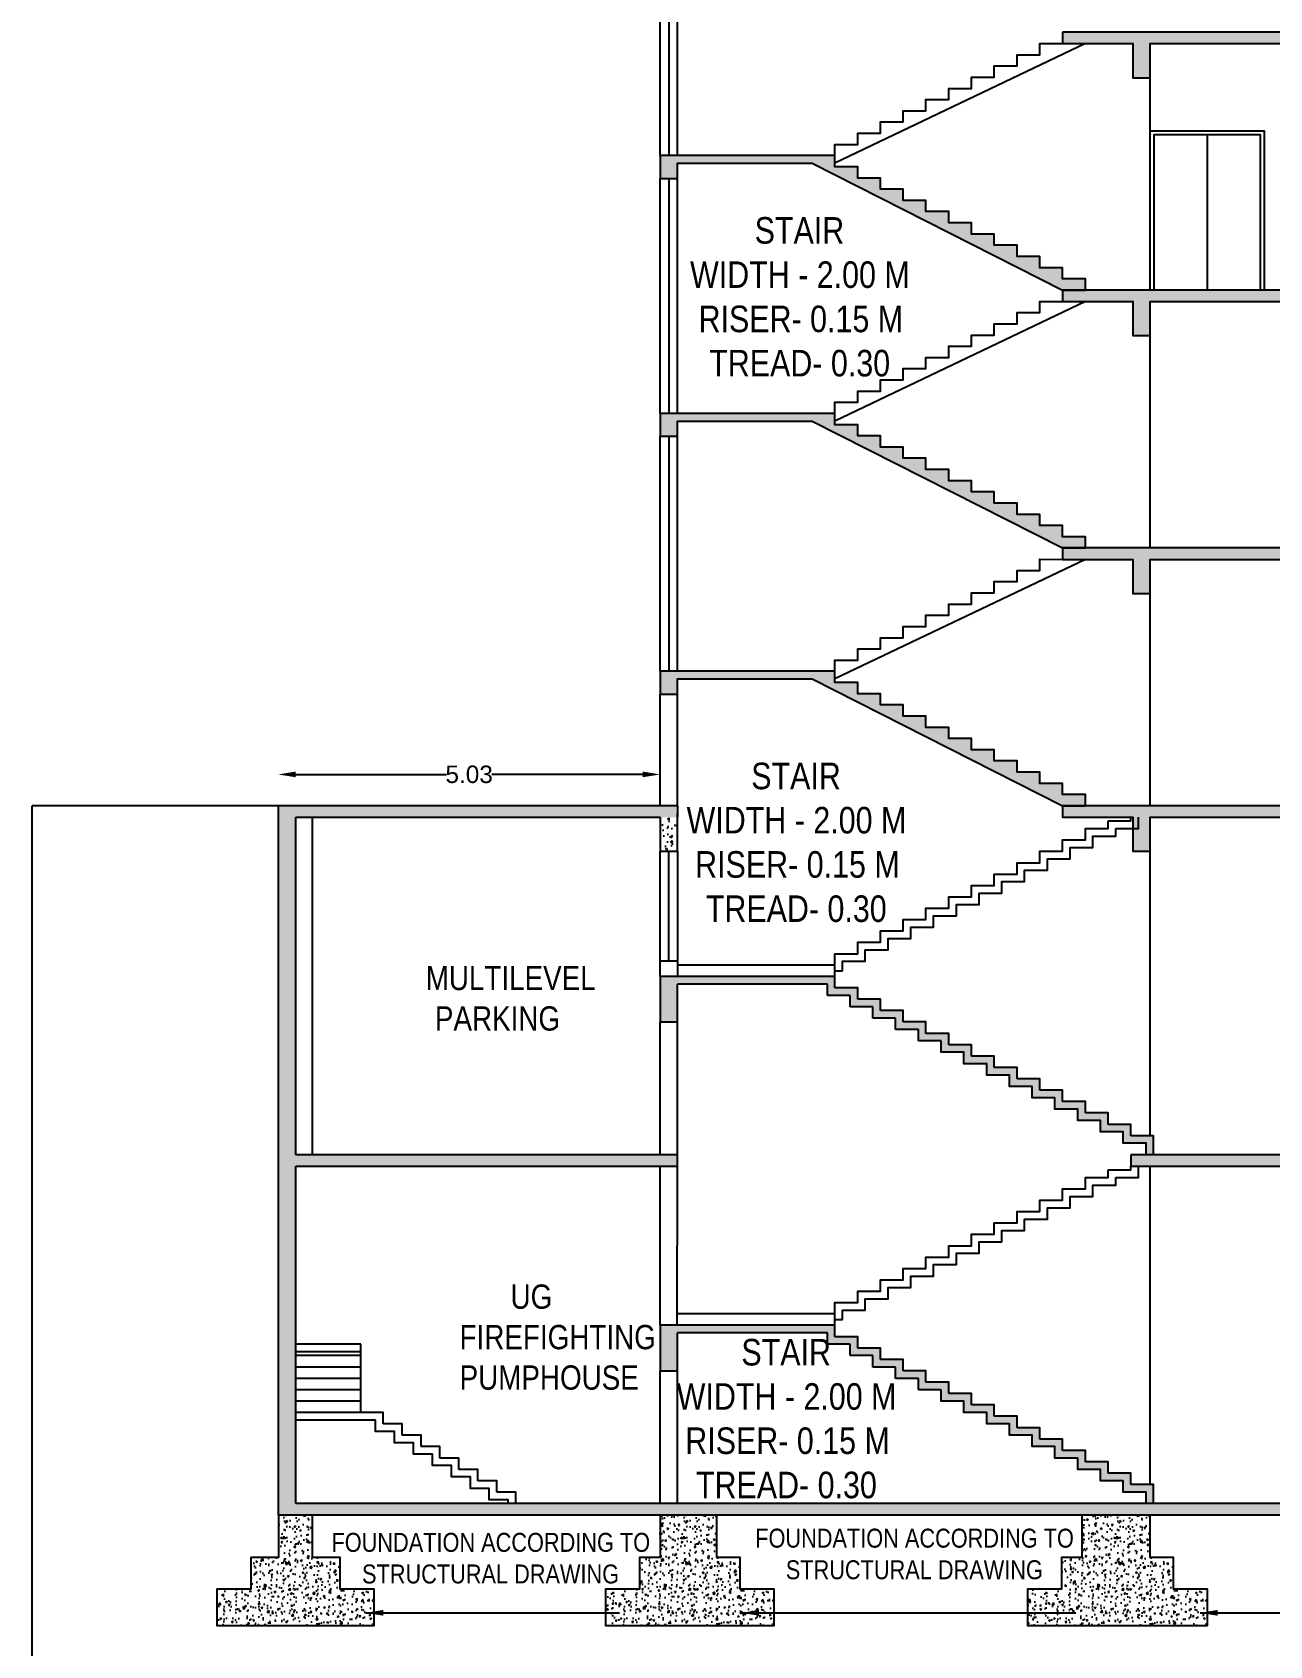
# Model space of a CAD drawing. Header units: metres. Extents: x -38 to 401, y 28 to 287.
# Drawn here: x 207.7 to 224.01, y 230.64 to 251.91 of the extents above; entities that cross this region are included whole.
import ezdxf

# ---------------------------------------------------------------- set-up
doc = ezdxf.new("R2010")
doc.units = ezdxf.units.M
doc.styles.get("Standard").update_dxf_attribs({"font": 'arial.ttf'})
doc.dimstyles.get("Standard").update_dxf_attribs({"dimtxt": 0.18, "dimasz": 0.18, "dimexe": 0.18, "dimexo": 0.0625, "dimgap": 0.09, "dimtad": 0, "dimtih": 1, "dimtoh": 1, "dimdec": 4, "dimzin": 0, "dimdsep": 46, "dimtxsty": 'Standard', "dimcen": 0.09, "dimadec": 0, "dimazin": 0, "dimtfac": 1, "dimtdec": 4, "dimtofl": 0, "dimtmove": 0, "dimatfit": 3, "dimfxl": 0, "dimtolj": 1, "dimtzin": 0, "dimarcsym": 0})
pattern_1 = [(50, (-1819.55515, 1848.74386), (0.215178055, -0.01882564), [0.0225, -0.2475]), (355, (-1819.55515, 1848.74386), (-0.0416254, 0.22565764), [0.018, -0.198]), (100.4514445, (-1819.53722, 1848.7423), (0.173552654, 0.206831997), [0.019122058, -0.210342634]), (46.1842, (-1819.55515, 1848.80386), (0.3201724, -0.049655784), [0.03375, -0.37125]), (96.635635, (-1819.52847, 1848.79972), (0.280398584, 0.29223558), [0.028683103, -0.31551413]), (351.184164, (-1819.55515, 1848.80386), (0.280398584, 0.29223558), [0.027, -0.297]), (21, (-1819.52515, 1848.78886), (0.179072116, -0.120785667), [0.0225, -0.2475]), (326, (-1819.52515, 1848.78886), (0.0729946, 0.217545014), [0.018, -0.198]), (71.451445, (-1819.51023, 1848.7788), (0.252066713, 0.096759346), [0.019122057, -0.210342634]), (37.5, (-1819.55515, 1848.74386), (0.0036479566, 0.0998681561), [0, -0.1956, 0, -0.201, 0, -0.19875]), (7.5, (-1819.55515, 1848.74386), (0.0789208612, 0.1183235136), [0, -0.1146, 0, -0.1911, 0, -0.07575]), (327.5, (-1819.62205, 1848.74386), (0.1601467309, -0.0067664615), [0, -0.075, 0, -0.234, 0, -0.3105]), (317.5, (-1819.65205, 1848.74386), (0.174955851, 0.030031495), [0, -0.0975, 0, -0.1554, 0, -0.2205])]
pattern_2 = [(50, (-1819.55515, 1800.20272), (0.215178055, -0.01882564), [0.0225, -0.2475]), (355, (-1819.55515, 1800.20272), (-0.0416254, 0.22565764), [0.018, -0.198]), (100.451444, (-1819.53722, 1800.20115), (0.173552654, 0.206831997), [0.019122058, -0.210342634]), (46.1842, (-1819.55515, 1800.26272), (0.3201724, -0.049655784), [0.03375, -0.37125]), (96.635635, (-1819.52847, 1800.25858), (0.280398584, 0.29223558), [0.028683103, -0.31551413]), (351.184164, (-1819.55515, 1800.2627), (0.280398584, 0.29223558), [0.027, -0.297]), (21, (-1819.52515, 1800.24772), (0.179072116, -0.120785667), [0.0225, -0.2475]), (326, (-1819.52515, 1800.24772), (0.0729946, 0.217545014), [0.018, -0.198]), (71.451445, (-1819.51023, 1800.23765), (0.252066713, 0.096759346), [0.019122057, -0.210342634]), (37.5, (-1819.55515, 1800.202716), (0.0036479566, 0.0998681561), [0, -0.1956, 0, -0.201, 0, -0.19875]), (7.5, (-1819.55515, 1800.20272), (0.0789208612, 0.1183235136), [0, -0.1146, 0, -0.1911, 0, -0.07575]), (327.5, (-1819.62205, 1800.20272), (0.1601467309, -0.0067664615), [0, -0.075, 0, -0.234, 0, -0.3105]), (317.5, (-1819.65205, 1800.20272), (0.174955851, 0.030031495), [0, -0.0975, 0, -0.1554, 0, -0.2205])]
pattern_3 = [(50, (-1819.55515, 1803.60272), (0.215178055, -0.01882564), [0.0225, -0.2475]), (355, (-1819.55515, 1803.60272), (-0.0416254, 0.22565764), [0.018, -0.198]), (100.451444, (-1819.53722, 1803.60115), (0.173552654, 0.206831997), [0.019122058, -0.210342634]), (46.1842, (-1819.55515, 1803.66272), (0.3201724, -0.049655784), [0.03375, -0.37125]), (96.635635, (-1819.52847, 1803.65858), (0.280398584, 0.29223558), [0.028683103, -0.31551413]), (351.184164, (-1819.55515, 1803.6627), (0.280398584, 0.29223558), [0.027, -0.297]), (21, (-1819.52515, 1803.64772), (0.179072116, -0.120785667), [0.0225, -0.2475]), (326, (-1819.52515, 1803.64772), (0.0729946, 0.217545014), [0.018, -0.198]), (71.451445, (-1819.51023, 1803.63765), (0.252066713, 0.096759346), [0.019122057, -0.210342634]), (37.5, (-1819.55515, 1803.602716), (0.0036479566, 0.0998681561), [0, -0.1956, 0, -0.201, 0, -0.19875]), (7.5, (-1819.55515, 1803.60272), (0.0789208612, 0.1183235136), [0, -0.1146, 0, -0.1911, 0, -0.07575]), (327.5, (-1819.62205, 1803.60272), (0.1601467309, -0.0067664615), [0, -0.075, 0, -0.234, 0, -0.3105]), (317.5, (-1819.65205, 1803.60272), (0.174955851, 0.030031495), [0, -0.0975, 0, -0.1554, 0, -0.2205])]
pattern_4 = [(50, (-1819.55515, 1796.80272), (0.215178055, -0.01882564), [0.0225, -0.2475]), (355, (-1819.55515, 1796.80272), (-0.0416254, 0.22565764), [0.018, -0.198]), (100.451444, (-1819.53722, 1796.80115), (0.173552654, 0.206831997), [0.019122058, -0.210342634]), (46.1842, (-1819.55515, 1796.86272), (0.3201724, -0.049655784), [0.03375, -0.37125]), (96.635635, (-1819.52847, 1796.85858), (0.280398584, 0.29223558), [0.028683103, -0.31551413]), (351.184164, (-1819.55515, 1796.8627), (0.280398584, 0.29223558), [0.027, -0.297]), (21, (-1819.52515, 1796.84772), (0.179072116, -0.120785667), [0.0225, -0.2475]), (326, (-1819.52515, 1796.84772), (0.0729946, 0.217545014), [0.018, -0.198]), (71.451445, (-1819.51023, 1796.83765), (0.252066713, 0.096759346), [0.019122057, -0.210342634]), (37.5, (-1819.55515, 1796.802716), (0.0036479566, 0.0998681561), [0, -0.1956, 0, -0.201, 0, -0.19875]), (7.5, (-1819.55515, 1796.80272), (0.0789208612, 0.1183235136), [0, -0.1146, 0, -0.1911, 0, -0.07575]), (327.5, (-1819.62205, 1796.80272), (0.1601467309, -0.0067664615), [0, -0.075, 0, -0.234, 0, -0.3105]), (317.5, (-1819.65205, 1796.80272), (0.174955851, 0.030031495), [0, -0.0975, 0, -0.1554, 0, -0.2205])]

# ---------------------------------------------------------------- blocks, each defined once
blk = doc.blocks.new('*D86')
at = {"color": 0, "lineweight": -2}
for p, q in [((211.171, 242.124), (213.158, 242.124)), ((215.741, 242.124), (213.755, 242.124))]:
    blk.add_line(p, q, dxfattribs=at)
at = {"color": 0}
for points in [[(211.171, 242.162), (211.171, 242.086), (210.941, 242.124)], [(215.741, 242.162), (215.741, 242.086), (215.971, 242.124)]]:
    blk.add_solid(points, dxfattribs=at)
at = {"layer": 'Defpoints', "color": 0}
for p in [(215.971, 242.124), (210.941, 241.71), (215.971, 241.71)]:
    blk.add_point(p, dxfattribs=at)
at = {"color": 0, "lineweight": 25, "insert": (213.456, 242.124), "char_height": 0.23, "attachment_point": 5}
blk.add_mtext('\\A1;5.03', dxfattribs=at)

msp = doc.modelspace()

# ---------------------------------------------------------------- hatches: boundary and pattern name
at = {"lineweight": 25}
h = msp.add_hatch(dxfattribs=at)
h.set_pattern_fill('AR-CONC', scale=0.03)
h.set_pattern_definition(pattern_3)
h.paths.add_polyline_path([(234.29137, 251.91004), (221.27637, 251.91004), (221.27637, 251.76084), (221.57637, 251.76004), (222.20137, 251.76004), (222.20137, 251.31004), (222.43137, 251.31004), (222.43137, 251.76004), (231.06137, 251.76004), (231.06137, 251.31004), (231.29137, 251.31004), (231.29137, 251.76004), (234.06137, 251.76004), (234.06137, 251.31004), (234.29137, 251.31004)])
h = msp.add_hatch(dxfattribs=at)
h.set_pattern_fill('AR-CONC', scale=0.03)
h.set_pattern_definition(pattern_3)
h.paths.add_polyline_path([(218.27637, 250.28364), (215.97137, 250.28364), (215.97137, 249.98364), (216.20137, 249.98364), (216.20137, 250.18364), (217.97637, 250.18364), (221.27637, 248.51004), (221.57637, 248.51004), (221.57637, 248.65784), (221.27637, 248.65784), (221.27637, 248.80564), (220.97637, 248.80564), (220.97637, 248.95344), (220.67637, 248.95344), (220.67637, 249.10124), (220.37637, 249.10124), (220.37637, 249.24904), (220.07637, 249.24904), (220.07637, 249.39684), (219.77637, 249.39684), (219.77637, 249.54464), (219.47637, 249.54464), (219.47637, 249.69244), (219.17637, 249.69244), (219.17637, 249.84024), (218.87637, 249.84024), (218.87637, 249.98804), (218.57637, 249.98804), (218.57637, 250.13584), (218.27637, 250.13584)])
h = msp.add_hatch(dxfattribs=at)
h.set_pattern_fill('AR-CONC', scale=0.03)
h.set_pattern_definition(pattern_2)
h.paths.add_polyline_path([(234.29137, 248.51004), (221.27637, 248.51004), (221.27637, 248.36084), (221.57637, 248.36004), (222.20137, 248.36004), (222.20137, 247.91004), (222.43137, 247.91004), (222.43137, 248.36004), (231.06137, 248.36004), (231.06137, 247.91004), (231.29137, 247.91004), (231.29137, 248.36004), (234.06137, 248.36004), (234.06137, 247.91004), (234.29137, 247.91004)])
h = msp.add_hatch(dxfattribs=at)
h.set_pattern_fill('AR-CONC', scale=0.03)
h.set_pattern_definition(pattern_2)
h.paths.add_polyline_path([(218.27637, 246.88364), (215.97137, 246.88364), (215.97137, 246.58364), (216.20137, 246.58364), (216.20137, 246.78364), (217.97637, 246.78364), (221.27637, 245.11004), (221.57637, 245.11004), (221.57637, 245.25784), (221.27637, 245.25784), (221.27637, 245.40564), (220.97637, 245.40564), (220.97637, 245.55344), (220.67637, 245.55344), (220.67637, 245.70124), (220.37637, 245.70124), (220.37637, 245.84904), (220.07637, 245.84904), (220.07637, 245.99684), (219.77637, 245.99684), (219.77637, 246.14464), (219.47637, 246.14464), (219.47637, 246.29244), (219.17637, 246.29244), (219.17637, 246.44024), (218.87637, 246.44024), (218.87637, 246.58804), (218.57637, 246.58804), (218.57637, 246.73584), (218.27637, 246.73584)])
h = msp.add_hatch(dxfattribs=at)
h.set_pattern_fill('AR-CONC', scale=0.03)
h.set_pattern_definition(pattern_4)
h.paths.add_polyline_path([(234.29137, 245.11004), (221.27637, 245.11004), (221.27637, 244.96084), (221.57637, 244.96004), (222.20137, 244.96004), (222.20137, 244.51004), (222.43137, 244.51004), (222.43137, 244.96004), (231.06137, 244.96004), (231.06137, 244.51004), (231.29137, 244.51004), (231.29137, 244.96004), (234.06137, 244.96004), (234.06137, 244.51004), (234.29137, 244.51004)])
h = msp.add_hatch(dxfattribs=at)
h.set_pattern_fill('AR-CONC', scale=0.03)
h.set_pattern_definition(pattern_4)
h.paths.add_polyline_path([(218.27637, 243.48364), (215.97137, 243.48364), (215.97137, 243.18364), (216.20137, 243.18364), (216.20137, 243.38364), (217.97637, 243.38364), (221.27637, 241.71004), (221.57637, 241.71004), (221.57637, 241.85784), (221.27637, 241.85784), (221.27637, 242.00564), (220.97637, 242.00564), (220.97637, 242.15344), (220.67637, 242.15344), (220.67637, 242.30124), (220.37637, 242.30124), (220.37637, 242.44904), (220.07637, 242.44904), (220.07637, 242.59684), (219.77637, 242.59684), (219.77637, 242.74464), (219.47637, 242.74464), (219.47637, 242.89244), (219.17637, 242.89244), (219.17637, 243.04024), (218.87637, 243.04024), (218.87637, 243.18804), (218.57637, 243.18804), (218.57637, 243.33584), (218.27637, 243.33584)])
h = msp.add_hatch(dxfattribs=at)
h.set_pattern_fill('AR-CONC', scale=0.03)
h.set_pattern_definition(pattern_1)
h.paths.add_polyline_path([(210.94137, 241.56004), (216.20137, 241.56004), (216.20137, 241.71004), (210.94137, 241.71004)])
h.paths.add_polyline_path([(210.94137, 232.36004), (211.17137, 232.36004), (211.17137, 241.56004), (210.94137, 241.56004)])
h.paths.add_polyline_path([(211.17137, 236.96004), (216.20137, 236.96004), (216.20137, 237.11004), (211.17137, 237.11004)])
h.paths.add_polyline_path([(211.17137, 232.51004), (234.06137, 232.51004), (234.06137, 232.36004), (211.17137, 232.36004)])
h.paths.add_polyline_path([(234.29137, 232.51004), (234.06137, 232.51004), (234.06137, 230.56004), (234.29137, 230.56004)])
h.paths.add_polyline_path([(234.29137, 230.71004), (237.52137, 230.71004), (237.52137, 230.56004), (234.29137, 230.56004)])
h.paths.add_polyline_path([(237.29137, 230.71004), (237.52137, 230.71004), (237.52137, 241.71004), (237.29137, 241.71004)])
h.paths.add_polyline_path([(238.85316, 239.07004), (242.24468, 239.07004), (242.24468, 238.92004), (238.85316, 238.92004)])
h.paths.add_polyline_path([(238.85306, 234.78835), (239.08316, 234.78835), (239.08316, 238.92004), (238.85306, 238.92004)])
h.paths.add_polyline_path([(242.01468, 238.92004), (242.24468, 238.92004), (242.24468, 234.78835), (242.01468, 234.78835)])
h.paths.add_polyline_path([(238.85306, 234.78835), (242.24468, 234.78835), (242.24468, 234.68835), (238.85306, 234.68835)])
h.paths.add_polyline_path([(238.85316, 232.51004), (239.08306, 232.51004), (239.08306, 234.68835), (238.85316, 234.68835)])
h.paths.add_polyline_path([(242.01468, 232.51004), (242.24468, 232.51004), (242.24468, 234.68835), (242.01468, 234.68835)])
h.paths.add_polyline_path([(238.85316, 232.36004), (242.24468, 232.36004), (242.24468, 232.51004), (238.85316, 232.51004)])
h = msp.add_hatch(dxfattribs=at)
h.set_pattern_fill('AR-CONC', scale=0.03)
h.set_pattern_definition([(50, (-1819.55515, 1793.40272), (0.215178055, -0.01882564), [0.0225, -0.2475]), (355, (-1819.55515, 1793.40272), (-0.0416254, 0.22565764), [0.018, -0.198]), (100.451444, (-1819.53722, 1793.40115), (0.173552654, 0.206831997), [0.019122058, -0.210342634]), (46.1842, (-1819.55515, 1793.46272), (0.3201724, -0.049655784), [0.03375, -0.37125]), (96.635635, (-1819.52847, 1793.45858), (0.280398584, 0.29223558), [0.028683103, -0.31551413]), (351.184164, (-1819.55515, 1793.4627), (0.280398584, 0.29223558), [0.027, -0.297]), (21, (-1819.52515, 1793.44772), (0.179072116, -0.120785667), [0.0225, -0.2475]), (326, (-1819.52515, 1793.44772), (0.0729946, 0.217545014), [0.018, -0.198]), (71.451445, (-1819.51023, 1793.43765), (0.252066713, 0.096759346), [0.019122057, -0.210342634]), (37.5, (-1819.55515, 1793.402716), (0.0036479566, 0.0998681561), [0, -0.1956, 0, -0.201, 0, -0.19875]), (7.5, (-1819.55515, 1793.40272), (0.0789208612, 0.1183235136), [0, -0.1146, 0, -0.1911, 0, -0.07575]), (327.5, (-1819.62205, 1793.40272), (0.1601467309, -0.0067664615), [0, -0.075, 0, -0.234, 0, -0.3105]), (317.5, (-1819.65205, 1793.40272), (0.174955851, 0.030031495), [0, -0.0975, 0, -0.1554, 0, -0.2205])])
h.paths.add_polyline_path([(234.29137, 241.71004), (221.27637, 241.71004), (221.27637, 241.56084), (221.57637, 241.56004), (222.20137, 241.56004), (222.20137, 241.11004), (222.43137, 241.11004), (222.43137, 241.56004), (231.06137, 241.56004), (231.06137, 241.11004), (231.29137, 241.11004), (231.29137, 241.56004), (234.06137, 241.56004), (234.06137, 241.11004), (234.29137, 241.11004)])
h = msp.add_hatch(dxfattribs=at)
h.set_pattern_fill('AR-CONC', scale=0.03)
h.set_pattern_definition(pattern_1)
h.paths.add_polyline_path([(216.20137, 241.11004), (215.97137, 241.11004), (215.97137, 241.56004), (216.20137, 241.56004)])
h = msp.add_hatch(dxfattribs=at)
h.set_pattern_fill('AR-CONC', scale=0.03)
h.set_pattern_definition([(50, (-828.86703, 1465.53857), (0.215178055, -0.01882564), [0.0225, -0.2475]), (355, (-828.86703, 1465.53857), (-0.0416254, 0.22565764), [0.018, -0.198]), (100.451444, (-828.8491, 1465.537), (0.173552654, 0.206831997), [0.019122058, -0.210342634]), (46.1842, (-828.86703, 1465.59857), (0.3201724, -0.049655784), [0.03375, -0.37125]), (96.635635, (-828.84035, 1465.59443), (0.280398584, 0.29223558), [0.0286831, -0.31551413]), (351.184164, (-828.86703, 1465.59857), (0.280398584, 0.29223558), [0.027, -0.297]), (21, (-828.83703, 1465.58357), (0.179072116, -0.120785667), [0.0225, -0.2475]), (326, (-828.83703, 1465.58357), (0.0729946, 0.217545014), [0.018, -0.198]), (71.451445, (-828.8221, 1465.5735), (0.252066713, 0.096759346), [0.019122057, -0.210342634]), (37.5, (-828.86703, 1465.53857), (0.0036479566, 0.099868156), [0, -0.1956, 0, -0.201, 0, -0.19875]), (7.5, (-828.86703, 1465.53857), (0.078920861, 0.1183235136), [0, -0.1146, 0, -0.1911, 0, -0.07575]), (327.5, (-828.93393, 1465.53857), (0.160146731, -0.0067664615), [0, -0.075, 0, -0.234, 0, -0.3105]), (317.5, (-828.96393, 1465.53857), (0.174955851, 0.030031495), [0, -0.0975, 0, -0.1554, 0, -0.2205])])
h.paths.add_polyline_path([(222.47637, 237.11004), (222.47637, 237.36004), (222.17637, 237.36004), (222.17637, 237.51004), (221.87637, 237.51004), (221.87637, 237.66004), (221.57637, 237.66004), (221.57637, 237.81004), (221.27637, 237.81004), (221.27637, 237.96004), (220.97637, 237.96004), (220.97637, 238.11004), (220.67637, 238.11004), (220.67637, 238.26004), (220.37637, 238.26004), (220.37637, 238.41004), (220.07637, 238.41004), (220.07637, 238.56004), (219.77637, 238.56004), (219.77637, 238.71004), (219.47637, 238.71004), (219.47637, 238.86004), (219.17637, 238.86004), (219.17637, 239.01004), (218.87637, 239.01004), (218.87637, 239.16004), (218.57637, 239.16004), (218.57637, 239.31004), (218.27637, 239.31004), (218.27637, 239.46004), (215.97137, 239.46004), (215.97137, 238.86004), (216.20137, 238.86004), (216.20137, 239.36004), (218.17637, 239.36004), (218.17637, 239.21004), (218.47637, 239.21004), (218.47637, 239.06004), (218.77637, 239.06004), (218.77637, 238.91004), (219.07637, 238.91004), (219.07637, 238.76004), (219.37637, 238.76004), (219.37637, 238.61004), (219.67637, 238.61004), (219.67637, 238.46004), (219.97637, 238.46004), (219.97637, 238.31004), (220.27637, 238.31004), (220.27637, 238.16004), (220.57637, 238.16004), (220.57637, 238.01004), (220.87637, 238.01004), (220.87637, 237.86004), (221.17637, 237.86004), (221.17637, 237.71004), (221.47637, 237.71004), (221.47637, 237.56004), (221.77637, 237.56004), (221.77637, 237.41004), (222.07637, 237.41004), (222.07637, 237.26004), (222.37637, 237.26004), (222.37637, 237.11004)])
h = msp.add_hatch(dxfattribs=at)
h.set_pattern_fill('AR-CONC', scale=0.03)
h.set_pattern_definition([(50, (-828.86703, 1465.58857), (0.215178055, -0.01882564), [0.0225, -0.2475]), (355, (-828.86703, 1465.58857), (-0.0416254, 0.22565764), [0.018, -0.198]), (100.451444, (-828.8491, 1465.587), (0.173552654, 0.206831997), [0.019122058, -0.210342634]), (46.1842, (-828.86703, 1465.64857), (0.3201724, -0.049655784), [0.03375, -0.37125]), (96.635635, (-828.84035, 1465.64443), (0.280398584, 0.29223558), [0.0286831, -0.31551413]), (351.184164, (-828.86703, 1465.64857), (0.280398584, 0.29223558), [0.027, -0.297]), (21, (-828.83703, 1465.63357), (0.179072116, -0.120785667), [0.0225, -0.2475]), (326, (-828.83703, 1465.63357), (0.0729946, 0.217545014), [0.018, -0.198]), (71.451445, (-828.8221, 1465.6235), (0.252066713, 0.096759346), [0.019122057, -0.210342634]), (37.5, (-828.86703, 1465.58857), (0.0036479566, 0.099868156), [0, -0.1956, 0, -0.201, 0, -0.19875]), (7.5, (-828.86703, 1465.58857), (0.078920861, 0.1183235136), [0, -0.1146, 0, -0.1911, 0, -0.07575]), (327.5, (-828.93393, 1465.58857), (0.160146731, -0.0067664615), [0, -0.075, 0, -0.234, 0, -0.3105]), (317.5, (-828.96393, 1465.58857), (0.174955851, 0.030031495), [0, -0.0975, 0, -0.1554, 0, -0.2205])])
h.paths.add_polyline_path([(234.29137, 236.96004), (234.29137, 237.11004), (222.17637, 237.11004), (222.17637, 236.96004)])
h = msp.add_hatch(dxfattribs=at)
h.set_pattern_fill('AR-CONC', scale=0.03)
h.set_pattern_definition([(50, (-828.86703, 1460.93857), (0.215178055, -0.01882564), [0.0225, -0.2475]), (355, (-828.86703, 1460.93857), (-0.0416254, 0.22565764), [0.018, -0.198]), (100.451444, (-828.8491, 1460.937), (0.173552654, 0.206831997), [0.019122058, -0.210342634]), (46.1842, (-828.86703, 1460.99857), (0.3201724, -0.049655784), [0.03375, -0.37125]), (96.635635, (-828.84035, 1460.99443), (0.280398584, 0.29223558), [0.0286831, -0.31551413]), (351.184164, (-828.86703, 1460.99857), (0.280398584, 0.29223558), [0.027, -0.297]), (21, (-828.83703, 1460.98357), (0.179072116, -0.120785667), [0.0225, -0.2475]), (326, (-828.83703, 1460.98357), (0.0729946, 0.217545014), [0.018, -0.198]), (71.451445, (-828.8221, 1460.9735), (0.252066713, 0.096759346), [0.019122057, -0.210342634]), (37.5, (-828.86703, 1460.93857), (0.0036479566, 0.099868156), [0, -0.1956, 0, -0.201, 0, -0.19875]), (7.5, (-828.86703, 1460.93857), (0.078920861, 0.1183235136), [0, -0.1146, 0, -0.1911, 0, -0.07575]), (327.5, (-828.93393, 1460.93857), (0.160146731, -0.0067664615), [0, -0.075, 0, -0.234, 0, -0.3105]), (317.5, (-828.96393, 1460.93857), (0.174955851, 0.030031495), [0, -0.0975, 0, -0.1554, 0, -0.2205])])
h.paths.add_polyline_path([(222.47637, 232.51004), (222.47637, 232.76004), (222.17637, 232.76004), (222.17637, 232.91004), (221.87637, 232.91004), (221.87637, 233.06004), (221.57637, 233.06004), (221.57637, 233.21004), (221.27637, 233.21004), (221.27637, 233.36004), (220.97637, 233.36004), (220.97637, 233.51004), (220.67637, 233.51004), (220.67637, 233.66004), (220.37637, 233.66004), (220.37637, 233.81004), (220.07637, 233.81004), (220.07637, 233.96004), (219.77637, 233.96004), (219.77637, 234.11004), (219.47637, 234.11004), (219.47637, 234.26004), (219.17637, 234.26004), (219.17637, 234.41004), (218.87637, 234.41004), (218.87637, 234.56004), (218.57637, 234.56004), (218.57637, 234.71004), (218.27637, 234.71004), (218.27637, 234.86004), (215.97137, 234.86004), (215.97137, 234.26004), (216.20137, 234.26004), (216.20137, 234.76004), (218.17637, 234.76004), (218.17637, 234.61004), (218.47637, 234.61004), (218.47637, 234.46004), (218.77637, 234.46004), (218.77637, 234.31004), (219.07637, 234.31004), (219.07637, 234.16004), (219.37637, 234.16004), (219.37637, 234.01004), (219.67637, 234.01004), (219.67637, 233.86004), (219.97637, 233.86004), (219.97637, 233.71004), (220.27637, 233.71004), (220.27637, 233.56004), (220.57637, 233.56004), (220.57637, 233.41004), (220.87637, 233.41004), (220.87637, 233.26004), (221.17637, 233.26004), (221.17637, 233.11004), (221.47637, 233.11004), (221.47637, 232.96004), (221.77637, 232.96004), (221.77637, 232.81004), (222.07637, 232.81004), (222.07637, 232.66004), (222.37637, 232.66004), (222.37637, 232.51004)])
h = msp.add_hatch(dxfattribs=at)
h.set_pattern_fill('AR-CONC', scale=0.03)
h.set_pattern_definition([(50, (-2926.91537, -122.66528), (0.215178055, -0.01882564), [0.0225, -0.2475]), (355, (-2926.91537, -122.66528), (-0.0416254, 0.22565764), [0.018, -0.198]), (100.4514445, (-2926.89743, -122.66685), (0.173552654, 0.206831997), [0.019122058, -0.210342634]), (46.1842, (-2926.91537, -122.60528), (0.3201724, -0.049655784), [0.03375, -0.37125]), (96.635635, (-2926.8887, -122.6094), (0.280398584, 0.29223558), [0.028683103, -0.315514128]), (351.184164, (-2926.91537, -122.60528), (0.280398584, 0.29223558), [0.027, -0.297]), (21, (-2926.88537, -122.62028), (0.179072116, -0.120785667), [0.0225, -0.2475]), (326, (-2926.88537, -122.62028), (0.0729946, 0.217545014), [0.018, -0.198]), (71.451445, (-2926.87044, -122.63034), (0.252066713, 0.096759346), [0.019122057, -0.210342634]), (37.5, (-2926.91537, -122.66528), (0.0036479566, 0.0998681561), [0, -0.1956, 0, -0.201, 0, -0.19875]), (7.5, (-2926.91537, -122.66528), (0.0789208612, 0.1183235136), [0, -0.1146, 0, -0.1911, 0, -0.07575]), (327.5, (-2926.98227, -122.66528), (0.1601467309, -0.0067664615), [0, -0.075, 0, -0.234, 0, -0.3105]), (317.5, (-2927.01227, -122.66528), (0.174955851, 0.030031495), [0, -0.0975, 0, -0.1554, 0, -0.2205])])
h.paths.add_polyline_path([(212.20202, 231.37969), (211.754, 231.37969), (211.754, 231.79864), (211.39137, 231.79864), (211.39137, 232.36004), (211.16637, 232.36004), (211.16637, 230.90296), (212.20202, 230.90296)])
h.paths.add_polyline_path([(211.16637, 232.36004), (210.94137, 232.36004), (210.94137, 231.79864), (210.57873, 231.79864), (210.57873, 231.37969), (210.13071, 231.37969), (210.13071, 230.90296), (211.16637, 230.90296)])
h = msp.add_hatch(dxfattribs=at)
h.set_pattern_fill('AR-CONC', scale=0.03)
h.set_pattern_definition([(50, (-2921.6416, -122.66528), (0.215178055, -0.01882564), [0.0225, -0.2475]), (355, (-2921.6416, -122.66528), (-0.0416254, 0.22565764), [0.018, -0.198]), (100.4514445, (-2921.62368, -122.66685), (0.173552654, 0.206831997), [0.019122058, -0.210342634]), (46.1842, (-2921.6416, -122.60528), (0.3201724, -0.049655784), [0.03375, -0.37125]), (96.635635, (-2921.61493, -122.6094), (0.280398584, 0.29223558), [0.028683103, -0.315514128]), (351.184164, (-2921.6416, -122.60528), (0.280398584, 0.29223558), [0.027, -0.297]), (21, (-2921.6116, -122.62028), (0.179072116, -0.120785667), [0.0225, -0.2475]), (326, (-2921.6116, -122.62028), (0.0729946, 0.217545014), [0.018, -0.198]), (71.451445, (-2921.59668, -122.63034), (0.252066713, 0.096759346), [0.019122057, -0.210342634]), (37.5, (-2921.64161, -122.66528), (0.0036479566, 0.0998681561), [0, -0.1956, 0, -0.201, 0, -0.19875]), (7.5, (-2921.64161, -122.66528), (0.0789208612, 0.1183235136), [0, -0.1146, 0, -0.1911, 0, -0.07575]), (327.5, (-2921.70851, -122.66528), (0.1601467309, -0.0067664615), [0, -0.075, 0, -0.234, 0, -0.3105]), (317.5, (-2921.7385, -122.66528), (0.174955851, 0.030031495), [0, -0.0975, 0, -0.1554, 0, -0.2205])])
h.paths.add_polyline_path([(217.47578, 231.37969), (217.02776, 231.37969), (217.02776, 231.79864), (216.72137, 231.79864), (216.72137, 232.36004), (216.44013, 232.36004), (216.44013, 230.90296), (217.47578, 230.90296)])
h.paths.add_polyline_path([(216.44013, 232.36004), (215.97137, 232.36004), (215.97137, 231.79864), (215.70249, 231.79864), (215.70249, 231.37969), (215.25447, 231.37969), (215.25447, 230.90296), (216.44013, 230.90296)])
h = msp.add_hatch(dxfattribs=at)
h.set_pattern_fill('AR-CONC', scale=0.03)
h.set_pattern_definition([(50, (-2915.9316, -122.66528), (0.215178055, -0.01882564), [0.0225, -0.2475]), (355, (-2915.9316, -122.66528), (-0.0416254, 0.22565764), [0.018, -0.198]), (100.4514445, (-2915.91368, -122.66685), (0.173552654, 0.206831997), [0.019122058, -0.210342634]), (46.1842, (-2915.9316, -122.60528), (0.3201724, -0.049655784), [0.03375, -0.37125]), (96.635635, (-2915.90493, -122.6094), (0.280398584, 0.29223558), [0.028683103, -0.315514128]), (351.184164, (-2915.9316, -122.60528), (0.280398584, 0.29223558), [0.027, -0.297]), (21, (-2915.9016, -122.62028), (0.179072116, -0.120785667), [0.0225, -0.2475]), (326, (-2915.9016, -122.62028), (0.0729946, 0.217545014), [0.018, -0.198]), (71.451445, (-2915.88668, -122.63034), (0.252066713, 0.096759346), [0.019122057, -0.210342634]), (37.5, (-2915.93161, -122.66528), (0.0036479566, 0.0998681561), [0, -0.1956, 0, -0.201, 0, -0.19875]), (7.5, (-2915.93161, -122.66528), (0.0789208612, 0.1183235136), [0, -0.1146, 0, -0.1911, 0, -0.07575]), (327.5, (-2915.99851, -122.66528), (0.1601467309, -0.0067664615), [0, -0.075, 0, -0.234, 0, -0.3105]), (317.5, (-2916.0285, -122.66528), (0.174955851, 0.030031495), [0, -0.0975, 0, -0.1554, 0, -0.2205])])
h.paths.add_polyline_path([(223.18578, 231.37969), (222.73776, 231.37969), (222.73776, 231.79864), (222.43137, 231.79864), (222.43137, 232.36004), (222.15013, 232.36004), (222.15013, 230.90296), (223.18578, 230.90296)])
h.paths.add_polyline_path([(222.15013, 232.36004), (221.53137, 232.36004), (221.53137, 231.79864), (221.26249, 231.79864), (221.26249, 231.37969), (220.81447, 231.37969), (220.81447, 230.90296), (222.15013, 230.90296)])

# ---------------------------------------------------------------- linework, layer by layer
at = {"color": 7, "lineweight": 25}
for p, q in [((215.97137, 250.28364), (215.97137, 253.38364)), ((216.08637, 253.38364), (216.08637, 250.28364)), ((216.20137, 250.28364), (216.20137, 253.38364)), ((222.43137, 248.51004), (222.43137, 251.31004)), ((223.18137, 250.56004), (223.1813, 248.51004)), ((215.97137, 246.88364), (215.97137, 249.98364)), ((216.08637, 249.98364), (216.08637, 246.88364)), ((216.20137, 246.88364), (216.20137, 249.98364)), ((222.43137, 245.11004), (222.43137, 247.91004)), ((215.97137, 243.48364), (215.97137, 246.58364)), ((216.08637, 246.58364), (216.08637, 243.48364)), ((216.20137, 243.48364), (216.20137, 246.58364)), ((222.43137, 241.71004), (222.43137, 244.51004)), ((215.97137, 241.71004), (215.97137, 243.18364)), ((216.20137, 241.71004), (216.20137, 243.18364)), ((210.94137, 241.71004), (207.69842, 241.71004)), ((207.69842, 228.47876), (207.69842, 241.71004)), ((216.20137, 241.71004), (210.94137, 241.71004)), ((210.94137, 232.36004), (210.94137, 241.71004)), ((216.20137, 241.71004), (216.20137, 241.56004)), ((211.17137, 241.56004), (215.97137, 241.56004)), ((211.17137, 237.11004), (211.17137, 241.56004)), ((211.39137, 237.11004), (211.39137, 241.56004)), ((215.97137, 241.56004), (215.97137, 241.11004)), ((216.20137, 241.11004), (216.20137, 241.61004)), ((222.43137, 237.36004), (222.43137, 241.56004)), ((215.97137, 241.11004), (216.20137, 241.11004)), ((215.97137, 239.46004), (215.97137, 241.11004)), ((216.08637, 239.66004), (216.08637, 241.11004)), ((216.20137, 241.11004), (216.20137, 239.46004)), ((207.69842, 228.77876), (207.69842, 240.71004)), ((216.20137, 239.66004), (215.97137, 239.66004)), ((218.17637, 239.36004), (216.20137, 239.36004)), ((218.17637, 239.21004), (218.17637, 239.36004)), ((218.27637, 239.53504), (218.37637, 239.53504)), ((218.47637, 239.21004), (218.17637, 239.21004)), ((218.47637, 239.06004), (218.47637, 239.21004)), ((218.77637, 239.06004), (218.47637, 239.06004)), ((218.77637, 238.91004), (218.77637, 239.06004)), ((215.97137, 237.11004), (215.97137, 238.86004)), ((216.20137, 237.11004), (216.20137, 238.86004)), ((219.07637, 238.91004), (218.77637, 238.91004)), ((219.07637, 238.76004), (219.07637, 238.91004)), ((219.37637, 238.76004), (219.07637, 238.76004)), ((219.37637, 238.61004), (219.37637, 238.76004)), ((219.67637, 238.61004), (219.37637, 238.61004)), ((216.20137, 237.11004), (211.17137, 237.11004)), ((216.19637, 237.11004), (216.19637, 236.96004)), ((216.20137, 236.96004), (216.20137, 237.11004)), ((234.29137, 237.11004), (222.17637, 237.11004)), ((222.17637, 237.11004), (222.17637, 236.96004)), ((211.17137, 232.51004), (211.17137, 236.96004)), ((211.17137, 236.96004), (216.20137, 236.96004)), ((215.97137, 234.86004), (215.97137, 236.96004)), ((216.19637, 234.86004), (216.20137, 236.96004)), ((222.17637, 236.96004), (234.29137, 236.96004)), ((222.43137, 232.76004), (222.43137, 236.96004)), ((218.27637, 234.93504), (218.37637, 234.93504)), ((218.17637, 234.76004), (216.20137, 234.76004)), ((218.17637, 234.61004), (218.17637, 234.76004)), ((212.02637, 234.61004), (211.17137, 234.61004)), ((212.02637, 234.51004), (211.17137, 234.51004)), ((212.02637, 234.46004), (211.17137, 234.46004)), ((212.02637, 233.71004), (212.02637, 234.61004)), ((218.47637, 234.61004), (218.17637, 234.61004)), ((218.47637, 234.46004), (218.47637, 234.61004)), ((218.77637, 234.46004), (218.47637, 234.46004)), ((218.77637, 234.31004), (218.77637, 234.46004)), ((212.02637, 234.31004), (211.17137, 234.31004)), ((215.97137, 232.51004), (215.97137, 234.26004)), ((216.20137, 232.51004), (216.20137, 234.26004)), ((219.07637, 234.31004), (218.77637, 234.31004)), ((219.07637, 234.16004), (219.07637, 234.31004)), ((212.02637, 234.16004), (211.17137, 234.16004)), ((219.37637, 234.16004), (219.07637, 234.16004)), ((219.37637, 234.01004), (219.37637, 234.16004)), ((212.02637, 234.01004), (211.17137, 234.01004)), ((212.02637, 233.86004), (211.17137, 233.86004)), ((219.67637, 234.01004), (219.37637, 234.01004)), ((212.02637, 233.71004), (211.17137, 233.71004)), ((210.94137, 232.36004), (234.06137, 232.36004)), ((234.29137, 232.51004), (211.17137, 232.51004))]:
    msp.add_line(p, q, dxfattribs=at)
for points in [[(221.27637, 251.91004), (221.27637, 251.76004), (222.20137, 251.76004), (222.20137, 251.31004), (222.43137, 251.31004), (222.43137, 251.76004), (231.06137, 251.76004), (231.06137, 251.31004), (231.29137, 251.31004), (231.29137, 251.76004), (234.06137, 251.76004), (234.06137, 251.31004), (234.29137, 251.31004), (234.29137, 251.91004)], [(218.27637, 250.28364), (218.27637, 250.43144), (218.57637, 250.43144), (218.57637, 250.57924), (218.87637, 250.57924), (218.87637, 250.72704), (219.17637, 250.72704), (219.17637, 250.87484), (219.47637, 250.87484), (219.47637, 251.02264), (219.77637, 251.02264), (219.77637, 251.17044), (220.07637, 251.17044), (220.07637, 251.31824), (220.37637, 251.31824), (220.37637, 251.46604), (220.67637, 251.46604), (220.67637, 251.61384), (220.97637, 251.61384), (220.97637, 251.76164), (221.57637, 251.76004), (218.27637, 250.18364)], [(221.57637, 248.51004), (221.57637, 248.65784), (221.27637, 248.65784), (221.27637, 248.80564), (220.97637, 248.80564), (220.97637, 248.95344), (220.67637, 248.95344), (220.67637, 249.10124), (220.37637, 249.10124), (220.37637, 249.24904), (220.07637, 249.24904), (220.07637, 249.39684), (219.77637, 249.39684), (219.77637, 249.54464), (219.47637, 249.54464), (219.47637, 249.69244), (219.17637, 249.69244), (219.17637, 249.84024), (218.87637, 249.84024), (218.87637, 249.98804), (218.57637, 249.98804), (218.57637, 250.13584), (218.27637, 250.13584), (218.27637, 250.28364), (215.97137, 250.28364), (215.97137, 249.98364), (216.20137, 249.98364), (216.20137, 250.18364), (217.97637, 250.18364), (221.27637, 248.51004)], [(221.27637, 248.51004), (221.27637, 248.36004), (222.20137, 248.36004), (222.20137, 247.91004), (222.43137, 247.91004), (222.43137, 248.36004), (231.06137, 248.36004), (231.06137, 247.91004), (231.29137, 247.91004), (231.29137, 248.36004), (234.06137, 248.36004), (234.06137, 247.91004), (234.29137, 247.91004), (234.29137, 248.51004)], [(218.27637, 246.88364), (218.27637, 247.03144), (218.57637, 247.03144), (218.57637, 247.17924), (218.87637, 247.17924), (218.87637, 247.32704), (219.17637, 247.32704), (219.17637, 247.47484), (219.47637, 247.47484), (219.47637, 247.62264), (219.77637, 247.62264), (219.77637, 247.77044), (220.07637, 247.77044), (220.07637, 247.91824), (220.37637, 247.91824), (220.37637, 248.06604), (220.67637, 248.06604), (220.67637, 248.21384), (220.97637, 248.21384), (220.97637, 248.36164), (221.57637, 248.36004), (218.27637, 246.78364)], [(221.57637, 245.11004), (221.57637, 245.25784), (221.27637, 245.25784), (221.27637, 245.40564), (220.97637, 245.40564), (220.97637, 245.55344), (220.67637, 245.55344), (220.67637, 245.70124), (220.37637, 245.70124), (220.37637, 245.84904), (220.07637, 245.84904), (220.07637, 245.99684), (219.77637, 245.99684), (219.77637, 246.14464), (219.47637, 246.14464), (219.47637, 246.29244), (219.17637, 246.29244), (219.17637, 246.44024), (218.87637, 246.44024), (218.87637, 246.58804), (218.57637, 246.58804), (218.57637, 246.73584), (218.27637, 246.73584), (218.27637, 246.88364), (215.97137, 246.88364), (215.97137, 246.58364), (216.20137, 246.58364), (216.20137, 246.78364), (217.97637, 246.78364), (221.27637, 245.11004)], [(221.27637, 245.11004), (221.27637, 244.96004), (222.20137, 244.96004), (222.20137, 244.51004), (222.43137, 244.51004), (222.43137, 244.96004), (231.06137, 244.96004), (231.06137, 244.51004), (231.29137, 244.51004), (231.29137, 244.96004), (234.06137, 244.96004), (234.06137, 244.51004), (234.29137, 244.51004), (234.29137, 245.11004)], [(218.27637, 243.48364), (218.27637, 243.63144), (218.57637, 243.63144), (218.57637, 243.77924), (218.87637, 243.77924), (218.87637, 243.92704), (219.17637, 243.92704), (219.17637, 244.07484), (219.47637, 244.07484), (219.47637, 244.22264), (219.77637, 244.22264), (219.77637, 244.37044), (220.07637, 244.37044), (220.07637, 244.51824), (220.37637, 244.51824), (220.37637, 244.66604), (220.67637, 244.66604), (220.67637, 244.81384), (220.97637, 244.81384), (220.97637, 244.96164), (221.57637, 244.96004), (218.27637, 243.38364)], [(221.57637, 241.71004), (221.57637, 241.85784), (221.27637, 241.85784), (221.27637, 242.00564), (220.97637, 242.00564), (220.97637, 242.15344), (220.67637, 242.15344), (220.67637, 242.30124), (220.37637, 242.30124), (220.37637, 242.44904), (220.07637, 242.44904), (220.07637, 242.59684), (219.77637, 242.59684), (219.77637, 242.74464), (219.47637, 242.74464), (219.47637, 242.89244), (219.17637, 242.89244), (219.17637, 243.04024), (218.87637, 243.04024), (218.87637, 243.18804), (218.57637, 243.18804), (218.57637, 243.33584), (218.27637, 243.33584), (218.27637, 243.48364), (215.97137, 243.48364), (215.97137, 243.18364), (216.20137, 243.18364), (216.20137, 243.38364), (217.97637, 243.38364), (221.27637, 241.71004)], [(221.27637, 241.71004), (221.27637, 241.56004), (222.20137, 241.56004), (222.20137, 241.11004), (222.43137, 241.11004), (222.43137, 241.56004), (231.06137, 241.56004), (231.06137, 241.11004), (231.29137, 241.11004), (231.29137, 241.56004), (234.06137, 241.56004), (234.06137, 241.11004), (234.29137, 241.11004), (234.29137, 241.71004)]]:
    msp.add_lwpolyline(points, close=True, dxfattribs=at)
for points in [[(222.43137, 248.51004), (222.43137, 250.61004), (223.93137, 250.61004), (223.93137, 248.51004)], [(222.48137, 248.51004), (222.48137, 250.56004), (223.88137, 250.56004), (223.88137, 248.51004)], [(218.27637, 239.61004), (218.27637, 239.76004), (218.57637, 239.76004), (218.57637, 239.91004), (218.87637, 239.91004), (218.87637, 240.06004), (219.17637, 240.06004), (219.17637, 240.21004), (219.47637, 240.21004), (219.47637, 240.36004), (219.77637, 240.36004), (219.77637, 240.51004), (220.07637, 240.51004), (220.07637, 240.66004), (220.37637, 240.66004), (220.37637, 240.81004), (220.67637, 240.81004), (220.67637, 240.96004), (220.97637, 240.96004), (220.97637, 241.11004), (221.27637, 241.11004), (221.27637, 241.26004), (221.57637, 241.26004), (221.57637, 241.41004), (221.87637, 241.41004), (221.87637, 241.51004)], [(221.87637, 241.51004), (222.17637, 241.51004), (222.17637, 241.56004)], [(221.97637, 241.41004), (222.27637, 241.41004), (222.27637, 241.56004)], [(218.37637, 239.53504), (218.37637, 239.66004), (218.67637, 239.66004), (218.67637, 239.81004), (218.97637, 239.81004), (218.97637, 239.96004), (219.27637, 239.96004), (219.27637, 240.11004), (219.57637, 240.11004), (219.57637, 240.26004), (219.87637, 240.26004), (219.87637, 240.41004), (220.17637, 240.41004), (220.17637, 240.56004), (220.47637, 240.56004), (220.47637, 240.71004), (220.77637, 240.71004), (220.77637, 240.86004), (221.07637, 240.86004), (221.07637, 241.01004), (221.37637, 241.01004), (221.37637, 241.16004), (221.67637, 241.16004), (221.67637, 241.31004), (221.97637, 241.31004), (221.97637, 241.41004)], [(218.27637, 239.46004), (218.27637, 239.61004), (216.20137, 239.61004)], [(218.27637, 239.31004), (218.27637, 239.46004), (215.97137, 239.46004)], [(215.97137, 239.46004), (215.97137, 238.86004), (216.20137, 238.86004), (216.20137, 239.36004)], [(218.57637, 239.16004), (218.57637, 239.31004), (218.27637, 239.31004)], [(218.87637, 239.01004), (218.87637, 239.16004), (218.57637, 239.16004)], [(219.17637, 238.86004), (219.17637, 239.01004), (218.87637, 239.01004)], [(219.47637, 238.71004), (219.47637, 238.86004), (219.17637, 238.86004)], [(219.77637, 238.56004), (219.77637, 238.71004), (219.47637, 238.71004)], [(222.47637, 237.11004), (222.37637, 237.11004), (222.37637, 237.26004), (222.07637, 237.26004), (222.07637, 237.41004), (221.77637, 237.41004), (221.77637, 237.56004), (221.47637, 237.56004), (221.47637, 237.71004), (221.17637, 237.71004), (221.17637, 237.86004), (220.87637, 237.86004), (220.87637, 238.01004), (220.57637, 238.01004), (220.57637, 238.16004), (220.27637, 238.16004), (220.27637, 238.31004), (219.97637, 238.31004), (219.97637, 238.46004), (219.67637, 238.46004), (219.67637, 238.61004)], [(220.07637, 238.41004), (220.07637, 238.56004), (219.77637, 238.56004)], [(220.37637, 238.26004), (220.37637, 238.41004), (220.07637, 238.41004)], [(220.67637, 238.11004), (220.67637, 238.26004), (220.37637, 238.26004)], [(220.97637, 237.96004), (220.97637, 238.11004), (220.67637, 238.11004)], [(221.27637, 237.81004), (221.27637, 237.96004), (220.97637, 237.96004)], [(221.57637, 237.66004), (221.57637, 237.81004), (221.27637, 237.81004)], [(221.87637, 237.51004), (221.87637, 237.66004), (221.57637, 237.66004)], [(222.17637, 237.36004), (222.17637, 237.51004), (221.87637, 237.51004)], [(222.47637, 237.11004), (222.47637, 237.36004), (222.17637, 237.36004)], [(218.27637, 235.01004), (218.27637, 235.16004), (218.57637, 235.16004), (218.57637, 235.31004), (218.87637, 235.31004), (218.87637, 235.46004), (219.17637, 235.46004), (219.17637, 235.61004), (219.47637, 235.61004), (219.47637, 235.76004), (219.77637, 235.76004), (219.77637, 235.91004), (220.07637, 235.91004), (220.07637, 236.06004), (220.37637, 236.06004), (220.37637, 236.21004), (220.67637, 236.21004), (220.67637, 236.36004), (220.97637, 236.36004), (220.97637, 236.51004), (221.27637, 236.51004), (221.27637, 236.66004), (221.57637, 236.66004), (221.57637, 236.81004), (221.87637, 236.81004), (221.87637, 236.91004)], [(218.37637, 234.93504), (218.37637, 235.06004), (218.67637, 235.06004), (218.67637, 235.21004), (218.97637, 235.21004), (218.97637, 235.36004), (219.27637, 235.36004), (219.27637, 235.51004), (219.57637, 235.51004), (219.57637, 235.66004), (219.87637, 235.66004), (219.87637, 235.81004), (220.17637, 235.81004), (220.17637, 235.96004), (220.47637, 235.96004), (220.47637, 236.11004), (220.77637, 236.11004), (220.77637, 236.26004), (221.07637, 236.26004), (221.07637, 236.41004), (221.37637, 236.41004), (221.37637, 236.56004), (221.67637, 236.56004), (221.67637, 236.71004), (221.97637, 236.71004), (221.97637, 236.81004)], [(221.87637, 236.91004), (222.17637, 236.91004), (222.17637, 236.96004)], [(221.97637, 236.81004), (222.27637, 236.81004), (222.27637, 236.96004)], [(218.27637, 234.86004), (218.27637, 235.01004), (216.20137, 235.01004)], [(218.27637, 234.71004), (218.27637, 234.86004), (215.97137, 234.86004)], [(215.97137, 234.86004), (215.97137, 234.26004), (216.20137, 234.26004), (216.20137, 234.76004)], [(218.57637, 234.56004), (218.57637, 234.71004), (218.27637, 234.71004)], [(218.87637, 234.41004), (218.87637, 234.56004), (218.57637, 234.56004)], [(219.17637, 234.26004), (219.17637, 234.41004), (218.87637, 234.41004)], [(219.47637, 234.11004), (219.47637, 234.26004), (219.17637, 234.26004)], [(219.77637, 233.96004), (219.77637, 234.11004), (219.47637, 234.11004)], [(222.47637, 232.51004), (222.37637, 232.51004), (222.37637, 232.66004), (222.07637, 232.66004), (222.07637, 232.81004), (221.77637, 232.81004), (221.77637, 232.96004), (221.47637, 232.96004), (221.47637, 233.11004), (221.17637, 233.11004), (221.17637, 233.26004), (220.87637, 233.26004), (220.87637, 233.41004), (220.57637, 233.41004), (220.57637, 233.56004), (220.27637, 233.56004), (220.27637, 233.71004), (219.97637, 233.71004), (219.97637, 233.86004), (219.67637, 233.86004), (219.67637, 234.01004)], [(220.07637, 233.81004), (220.07637, 233.96004), (219.77637, 233.96004)], [(213.97137, 232.51004), (213.97137, 232.56004), (213.72137, 232.56004), (213.72137, 232.71004), (213.47137, 232.71004), (213.47137, 232.86004), (213.22137, 232.86004), (213.22137, 233.01004), (212.97137, 233.01004), (212.97137, 233.16004), (212.72137, 233.16004), (212.72137, 233.31004), (212.47137, 233.31004), (212.47137, 233.46004), (212.22137, 233.46004), (212.22137, 233.61004), (211.17137, 233.61004)], [(212.32137, 233.56004), (212.32137, 233.71004), (212.02637, 233.71004)], [(220.37637, 233.66004), (220.37637, 233.81004), (220.07637, 233.81004)], [(220.67637, 233.51004), (220.67637, 233.66004), (220.37637, 233.66004)], [(212.57137, 233.41004), (212.57137, 233.56004), (212.32137, 233.56004)], [(212.82137, 233.26004), (212.82137, 233.41004), (212.57137, 233.41004)], [(220.97637, 233.36004), (220.97637, 233.51004), (220.67637, 233.51004)], [(213.07137, 233.11004), (213.07137, 233.26004), (212.82137, 233.26004)], [(221.27637, 233.21004), (221.27637, 233.36004), (220.97637, 233.36004)], [(221.57637, 233.06004), (221.57637, 233.21004), (221.27637, 233.21004)], [(213.32137, 232.96004), (213.32137, 233.11004), (213.07137, 233.11004)], [(221.87637, 232.91004), (221.87637, 233.06004), (221.57637, 233.06004)], [(213.57137, 232.81004), (213.57137, 232.96004), (213.32137, 232.96004)], [(213.82137, 232.66004), (213.82137, 232.81004), (213.57137, 232.81004)], [(222.17637, 232.76004), (222.17637, 232.91004), (221.87637, 232.91004)], [(222.47637, 232.51004), (222.47637, 232.76004), (222.17637, 232.76004)], [(214.07137, 232.51004), (214.07137, 232.66004), (213.82137, 232.66004)], [(210.94137, 232.36004), (210.94137, 231.79864), (210.57873, 231.79864), (210.57873, 231.37969), (210.13071, 231.37969), (210.13071, 230.90296), (212.20202, 230.90296), (212.20202, 231.37969), (211.754, 231.37969), (211.754, 231.79864), (211.39137, 231.79864), (211.39137, 232.36004)], [(215.97137, 232.36004), (215.97137, 231.79864), (215.70249, 231.79864), (215.70249, 231.37969), (215.25447, 231.37969), (215.25447, 230.90296), (217.47578, 230.90296), (217.47578, 231.37969), (217.02776, 231.37969), (217.02776, 231.79864), (216.72137, 231.79864), (216.72137, 232.36004)], [(221.53137, 232.36004), (221.53137, 231.79864), (221.26249, 231.79864), (221.26249, 231.37969), (220.81447, 231.37969), (220.81447, 230.90296), (223.18578, 230.90296), (223.18578, 231.37969), (222.73776, 231.37969), (222.73776, 231.79864), (222.43137, 231.79864), (222.43137, 232.36004)]]:
    msp.add_lwpolyline(points, dxfattribs=at)

# ---------------------------------------------------------------- texts
at = {"color": 7, "lineweight": 25, "attachment_point": 1}
for s, insert, char_height, width in [('{\\fArial Narrow|b0|i0|c0|p34;\\W8.66763;   \\W1;STAIR\\P\\W9.18185;  \\W1;WIDTH - 2.00 M\\P\\W9.6872;  \\W1;RISER- 0.15 M\\P\\W6.87819;   \\W1;TREAD- 0.30}', (214.31962, 249.47251, -12.79858), 0.35, 6.9552799), ('{\\fArial Narrow|b0|i0|c0|p34;\\W8.66763;   \\W1;STAIR\\P\\W9.18185;  \\W1;WIDTH - 2.00 M\\P\\W9.6872;  \\W1;RISER- 0.15 M\\P\\W6.87819;   \\W1;TREAD- 0.30}', (214.27447, 242.27902, -12.79858), 0.35, 6.9552799), ('{\\fArial Narrow|b0|i0|c0|p34;MULTILEVEL \\P{\\W1.19224; }PARKING}', (212.88284, 239.59951), 0.32, 1.8424125), ('{\\fArial Narrow|b0|i0|c0|p34;\\W6.58732; \\W1;UG\\PFIREFIGHTING\\PPUMPHOUSE}', (213.32986, 235.39826, -12.79858), 0.32, 1.8424125), ('{\\fArial Narrow|b0|i0|c0|p34;\\W8.66763;   \\W1;STAIR\\P\\W9.18185;  \\W1;WIDTH - 2.00 M\\P\\W9.6872;  \\W1;RISER- 0.15 M\\P\\W6.87819;   \\W1;TREAD- 0.30}', (214.14452, 234.68033, -12.79858), 0.35, 6.9552799), ('{\\fArial Narrow|b0|i0|c0|p34;\\W8.5574;  \\W1;FOUNDATION ACCORDING TO \\P\\W7.39159;   \\W1;STRUCTURAL DRAWING}', (210.27859, 232.12301), 0.25, 6.889704), ('{\\fArial Narrow|b0|i0|c0|p34;\\W8.5574;  \\W1;FOUNDATION ACCORDING TO \\P\\W7.39159;   \\W1;STRUCTURAL DRAWING}', (215.86309, 232.17848), 0.25, 6.889704)]:
    msp.add_mtext(s, dxfattribs=dict(at, insert=insert, char_height=char_height, width=width))

# ---------------------------------------------------------------- dimensions: what is measured, and where the dimension line sits
at = {"color": 7, "lineweight": 25}
dim = msp.add_linear_dim(base=(215.97137, 242.12407), p1=(210.94137, 241.71004), p2=(215.97137, 241.71004), text='5.03', dimstyle='Standard', override={"dimscale": 1, "dimtxt": 0.23, "dimasz": 0.23, "dimgap": 0, "dimse1": 1, "dimse2": 1, "dimtmove": 1}, dxfattribs=at)
dim.commit()
dim.dimension.update_dxf_attribs({"geometry": '*D86', "text_midpoint": (213.45637, 242.12407)})

# ---------------------------------------------------------------- leaders
for points in [[(212.09535, 231.06904), (215.4378, 231.06904)], [(217.0456, 231.06904), (221.45278, 231.06904)], [(223.08901, 231.06904), (230.42154, 231.06904)]]:
    msp.add_leader(points, dimstyle='Standard', override={"dimscale": 1, "dimtxt": 0.23, "dimasz": 0.23, "dimgap": 0, "dimse1": 1, "dimse2": 1, "dimtmove": 1}, dxfattribs=at)

doc.saveas('drawing.dxf')
